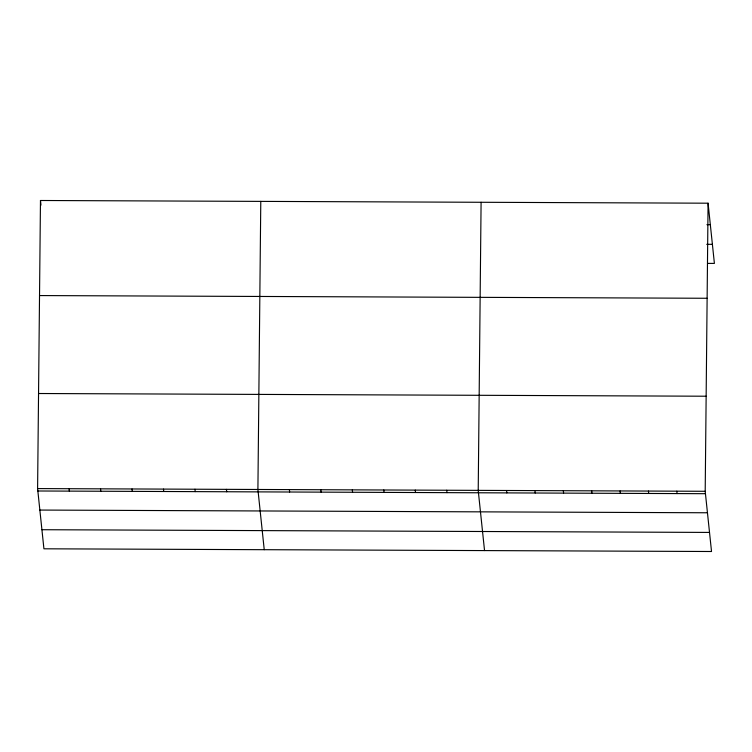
<?xml version="1.0" encoding="UTF-8"?>
<svg xmlns="http://www.w3.org/2000/svg" width="752" height="752" viewBox="0 0 752 752"><rect width="100%" height="100%" fill="white"/><g stroke="black" fill="none" stroke-linecap="round" stroke-linejoin="round"><path stroke-width="1.13" d="M708.074 203.2L705.197 491.291L711.524 551.507L43.926 548.8L37.6 488.584L40.476 200.493L708.074 203.2L714.4 263.416L707.594 263.388M260.784 201.386L257.908 489.477L264.234 549.693M481.092 202.279L478.216 490.37L484.542 550.586M706.927 224.669L710.33 224.679M706.72 244.315L712.398 244.334M39.527 295.564L707.124 298.271M38.549 393.512L706.147 396.219M37.6 488.584L705.197 491.291M37.854 490.99L705.451 493.697M39.856 510.063L707.453 512.77M41.924 529.718L709.521 532.425M676.819 491.178L677.073 493.585M648.45 491.065L648.703 493.462M620.08 490.953L620.325 493.35M591.702 490.83L591.956 493.237M563.333 490.718L563.586 493.124M534.954 490.605L535.208 493.002M506.585 490.492L506.839 492.889M446.744 490.248L446.989 492.645M415.264 490.116L415.518 492.522M383.793 489.994L384.046 492.391M352.321 489.862L352.575 492.269M320.85 489.731L321.104 492.137M289.379 489.608L289.633 492.005M226.437 489.355L226.69 491.752M194.965 489.223L195.21 491.629M163.485 489.101L163.739 491.498M132.014 488.969L132.267 491.376M100.542 488.838L100.796 491.244M40.476 200.493L40.965 205.136M69.071 488.715L69.325 491.112"/></g></svg>
